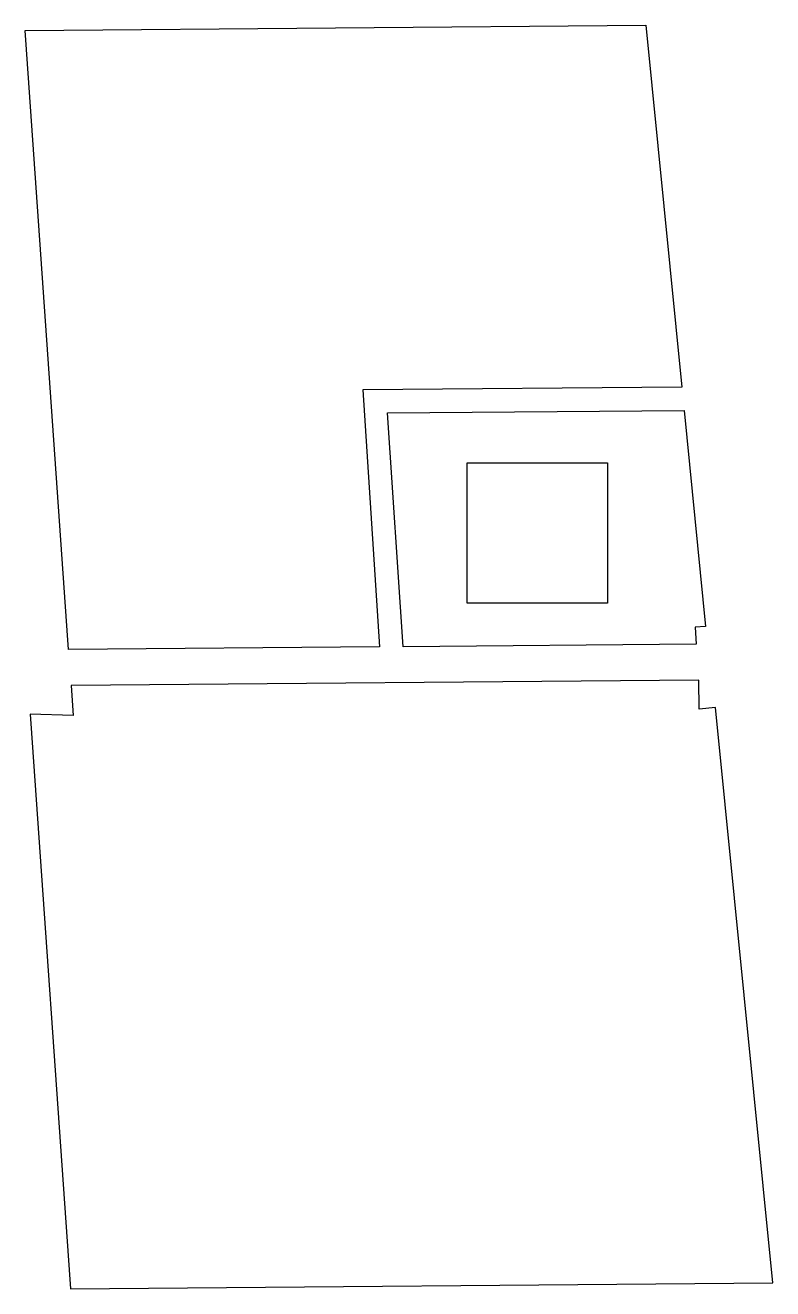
# Model space of a CAD drawing. Header units: metres. Extents: x 25949 to 29145, y 19006 to 24407.
import ezdxf

# ---------------------------------------------------------------- set-up
doc = ezdxf.new("R2010")
doc.units = ezdxf.units.M
doc.layers.add('AREE LEONARDO', color=5, linetype='CONTINUOUS')

msp = doc.modelspace()

# ---------------------------------------------------------------- linework, layer by layer
at = {"layer": 'AREE LEONARDO', "color": 3, "linetype": 'ByBlock'}
msp.add_lwpolyline([(25948.617402, 24385.079588), (28602.027845, 24407.147593), (28756.012844, 22860.865592), (27391.445843, 22849.515592), (27463.935845, 21750.080592), (26133.525845, 21739.015591), (25948.617402, 24385.079588)], dxfattribs=at)
at = {"layer": 'AREE LEONARDO', "color": 6, "linetype": 'ByBlock'}
msp.add_lwpolyline([(27498.198844, 22750.400593), (28765.962845, 22760.944593), (28857.991375, 21836.850943), (28813.625834, 21834.7883), (28817.040844, 21761.334592), (27564.097844, 21750.913591), (27498.198984, 22750.400594)], dxfattribs=at)
at = {"layer": 'AREE LEONARDO', "color": 1}
msp.add_lwpolyline([(27838.690018, 22536.665829), (28438.690018, 22536.665829), (28438.690018, 21936.665829), (27838.690018, 21936.665829)], close=True, dxfattribs=at)
at = {"layer": 'AREE LEONARDO', "linetype": 'ByBlock'}
msp.add_lwpolyline([(26144.262845, 21585.377592), (26153.229844, 21457.056592), (25970.045844, 21462.985593), (26141.705964, 19006.499584), (29144.812845, 19031.475592), (28899.859568, 21491.506812), (28829.908844, 21484.541592), (28828.884484, 21607.705679), (26144.262845, 21585.377592)], dxfattribs=at)

doc.saveas('drawing.dxf')
